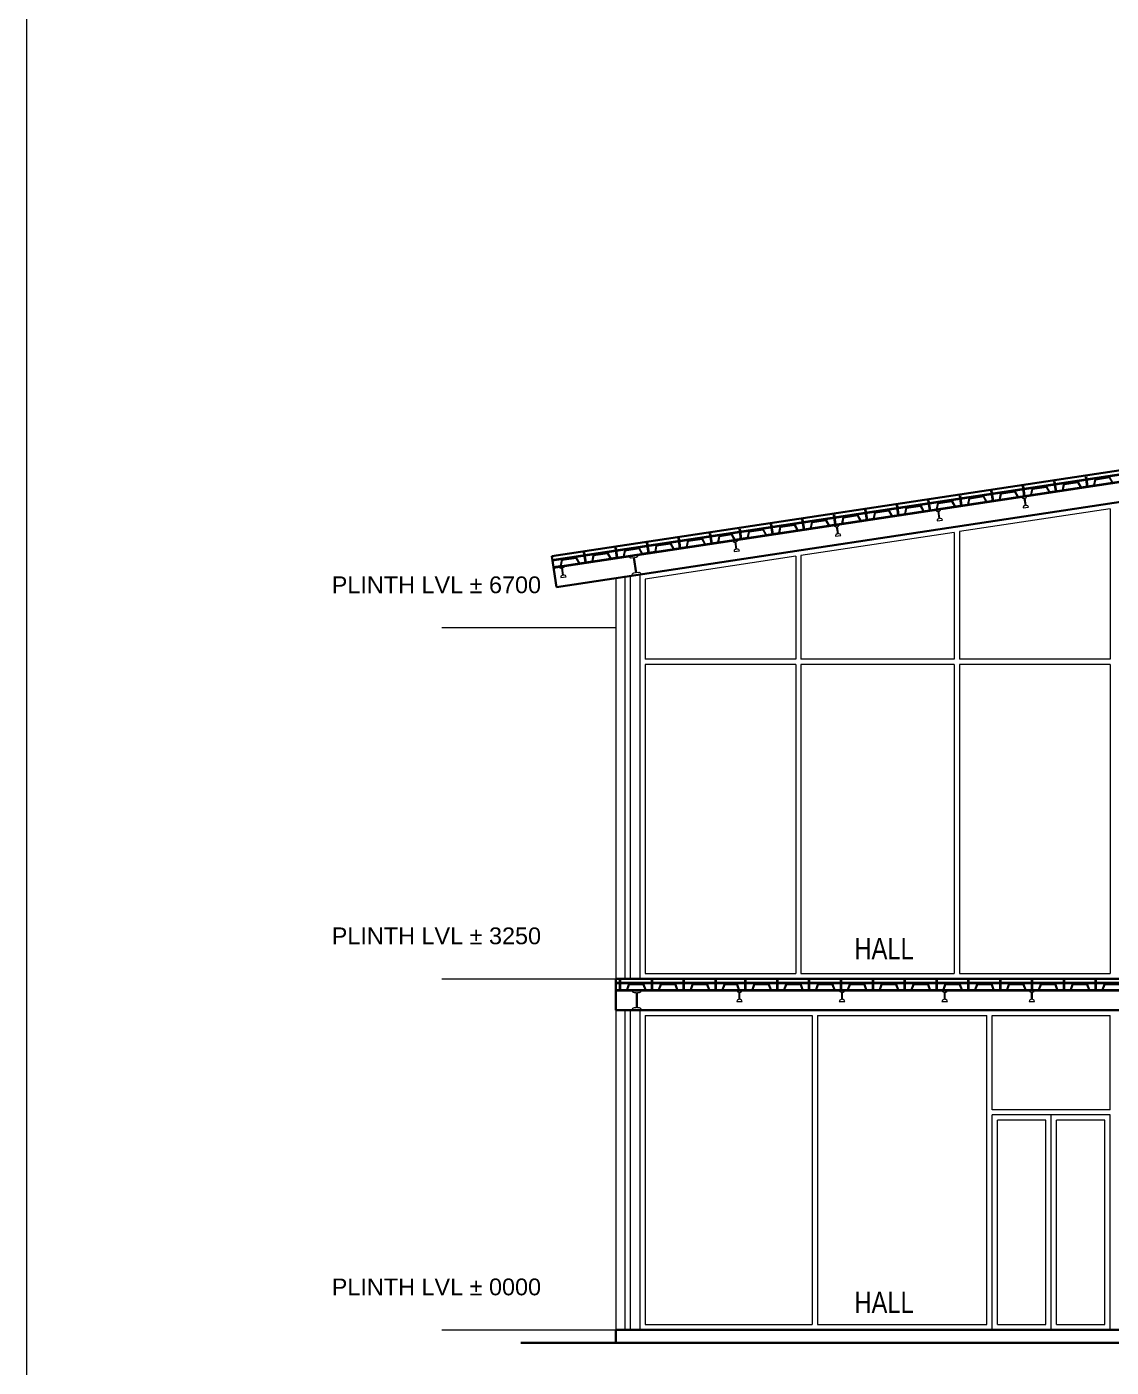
# Model space of a CAD drawing. Header units: millimetres. Extents: x 19543921 to 20171754, y -3528062 to -3222959.
# Drawn here: x 19765989 to 19776344, y -3390622 to -3377831 of the extents above; entities that cross this region are included whole.
import ezdxf

# ---------------------------------------------------------------- set-up
doc = ezdxf.new("R2010")
doc.units = ezdxf.units.MM
doc.header["$MEASUREMENT"] = 0
for name, color, linetype, lineweight in [('Dimension', 4, 'Continuous', 9), ('hatch LOW', 8, 'Continuous', 5), ('plate', 8, 'Continuous', 30), ('S-Trench', 47, 'Continuous', 40), ('SLAB SECTION', 253, 'Continuous', 40), ('steel post', 6, 'Continuous', 20), ('text', 142, 'Continuous', 9), ('wall', 1, 'Continuous', 35), ('Windows', 4, 'Continuous', 13)]:
    doc.layers.add(name, color=color, linetype=linetype, lineweight=lineweight)
doc.layers.add('SectionCutEdges', color=7, linetype='Continuous')
doc.styles.add('ARAIL', font='arial.ttf')
doc.styles.add('DIM', font='arial.ttf', dxfattribs={"width": 0.8, "height": 45})

msp = doc.modelspace()

# ---------------------------------------------------------------- linework, layer by layer
at = {"layer": 'Dimension', "linetype": 'Continuous', "ltscale": 1000}
msp.add_lwpolyline([(19765989.2, -3354636.2), (19839745.5, -3354636.2), (19839745.5, -3401026), (19765989.2, -3401026)], close=True, dxfattribs=at)
at = {"layer": 'hatch LOW', "linetype": 'Continuous', "ltscale": 1000}
for p, q in [((19776333.1, -3382430.5), (19774894.8, -3382647.6)), ((19776333.1, -3382430.5), (19776333.1, -3383864.7)), ((19774844.8, -3382655.1), (19773381.5, -3382876)), ((19774844.8, -3382655.1), (19774844.8, -3383864.7)), ((19774894.8, -3382647.6), (19774894.8, -3383864.7)), ((19773331.5, -3382883.5), (19771893.2, -3383100.6)), ((19773331.5, -3382883.5), (19773331.5, -3383864.7)), ((19773381.5, -3382876), (19773381.5, -3383864.7)), ((19771893.2, -3383100.6), (19771893.2, -3383864.7)), ((19773331.5, -3383864.7), (19771893.2, -3383864.7)), ((19774844.8, -3383864.7), (19773381.5, -3383864.7)), ((19776333.1, -3383864.7), (19774894.8, -3383864.7)), ((19771893.2, -3383914.7), (19771893.2, -3386864.7)), ((19773331.5, -3383914.7), (19771893.2, -3383914.7)), ((19773331.5, -3383914.7), (19773331.5, -3386864.7)), ((19773381.5, -3383914.7), (19773381.5, -3386864.7)), ((19774844.8, -3383914.7), (19773381.5, -3383914.7)), ((19774844.8, -3383914.7), (19774844.8, -3386864.7)), ((19774894.8, -3383914.7), (19774894.8, -3386864.7)), ((19776333.1, -3383914.7), (19774894.8, -3383914.7)), ((19776333.1, -3383914.7), (19776333.1, -3386864.7)), ((19771893.2, -3386864.7), (19773331.5, -3386864.7)), ((19773381.5, -3386864.7), (19774844.8, -3386864.7)), ((19774894.8, -3386864.7), (19776333.1, -3386864.7)), ((19771893.2, -3387264.7), (19771893.2, -3390214.7)), ((19771893.2, -3387264.7), (19773488.1, -3387264.7)), ((19773488.1, -3387264.7), (19773488.1, -3390214.7)), ((19773538.1, -3387264.7), (19773538.1, -3390214.7)), ((19773538.1, -3387264.7), (19775157.9, -3387264.7)), ((19775157.9, -3390214.7), (19775157.9, -3387264.7)), ((19775207.9, -3388164.7), (19775207.9, -3387264.7)), ((19775207.9, -3387264.7), (19776333.1, -3387264.7)), ((19776333.1, -3388164.7), (19776333.1, -3387264.7)), ((19776333.1, -3388164.7), (19775207.9, -3388164.7)), ((19775207.9, -3390264.7), (19775207.9, -3388214.7)), ((19776333.1, -3388214.7), (19775207.9, -3388214.7)), ((19775770.5, -3390264.7), (19775770.5, -3388214.7)), ((19776333.1, -3390264.7), (19776333.1, -3388214.7)), ((19775257.9, -3390214.7), (19775257.9, -3388264.7)), ((19775720.5, -3388264.7), (19775257.9, -3388264.7)), ((19775720.5, -3390214.7), (19775720.5, -3388264.7)), ((19776283.1, -3388264.7), (19775820.5, -3388264.7)), ((19775820.5, -3390214.7), (19775820.5, -3388264.7)), ((19776283.1, -3390214.7), (19776283.1, -3388264.7)), ((19771893.2, -3390214.7), (19773488.1, -3390214.7)), ((19773538.1, -3390214.7), (19775157.9, -3390214.7)), ((19775257.9, -3390214.7), (19775720.5, -3390214.7)), ((19775820.5, -3390214.7), (19776283.1, -3390214.7))]:
    msp.add_line(p, q, dxfattribs=at)
at = {"layer": 'plate', "lineweight": 25, "ltscale": 0.125}
for p, q in [((19775881.1, -3382255.7), (19775893.3, -3382198)), ((19775893.3, -3382198), (19776025.6, -3382178)), ((19776054.2, -3382229.6), (19776025.6, -3382178)), ((19776054.2, -3382229.6), (19776181.8, -3382210.4)), ((19776181.8, -3382210.4), (19776193.9, -3382152.6)), ((19776193.9, -3382152.6), (19776326.2, -3382132.7)), ((19776354.9, -3382184.2), (19776326.2, -3382132.7)), ((19774979.2, -3382391.8), (19774991.4, -3382334.1)), ((19774991.4, -3382334.1), (19775123.7, -3382314.1)), ((19775152.3, -3382365.7), (19775123.7, -3382314.1)), ((19775279.9, -3382346.5), (19775292, -3382288.7)), ((19775292, -3382288.7), (19775424.3, -3382268.8)), ((19775453, -3382320.3), (19775424.3, -3382268.8)), ((19775453, -3382320.3), (19775580.5, -3382301.1)), ((19775580.5, -3382301.1), (19775592.7, -3382243.4)), ((19775592.7, -3382243.4), (19775725, -3382223.4)), ((19775753.6, -3382275), (19775725, -3382223.4)), ((19775753.6, -3382275), (19775881.1, -3382255.7)), ((19774089.5, -3382470.2), (19774221.8, -3382450.2)), ((19774250.4, -3382501.8), (19774221.8, -3382450.2)), ((19774378, -3382482.6), (19774390.1, -3382424.8)), ((19774390.1, -3382424.8), (19774522.4, -3382404.9)), ((19774551.1, -3382456.5), (19774522.4, -3382404.9)), ((19774551.1, -3382456.5), (19774678.6, -3382437.2)), ((19774678.6, -3382437.2), (19774690.7, -3382379.5)), ((19774690.7, -3382379.5), (19774823, -3382359.5)), ((19774851.7, -3382411.1), (19774823, -3382359.5)), ((19774851.7, -3382411.1), (19774979.2, -3382391.8)), ((19775152.3, -3382365.7), (19775279.9, -3382346.5)), ((19773187.6, -3382606.3), (19773319.9, -3382586.3)), ((19773348.5, -3382637.9), (19773319.9, -3382586.3)), ((19773476.1, -3382618.7), (19773488.2, -3382560.9)), ((19773488.2, -3382560.9), (19773620.5, -3382541)), ((19773649.2, -3382592.6), (19773620.5, -3382541)), ((19773649.2, -3382592.6), (19773776.7, -3382573.3)), ((19773776.7, -3382573.3), (19773788.8, -3382515.6)), ((19773788.8, -3382515.6), (19773921.1, -3382495.6)), ((19773949.8, -3382547.2), (19773921.1, -3382495.6)), ((19773949.8, -3382547.2), (19774077.3, -3382527.9)), ((19774077.3, -3382527.9), (19774089.5, -3382470.2)), ((19774250.4, -3382501.8), (19774378, -3382482.6)), ((19772304.4, -3382739.6), (19772436.7, -3382719.6)), ((19772465.3, -3382771.2), (19772436.7, -3382719.6)), ((19772592.9, -3382752), (19772605, -3382694.2)), ((19772605, -3382694.2), (19772718.6, -3382677.1)), ((19772747.2, -3382728.7), (19772718.6, -3382677.1)), ((19772747.2, -3382728.7), (19772874.8, -3382709.4)), ((19772874.8, -3382709.4), (19772886.9, -3382651.7)), ((19772886.9, -3382651.7), (19773019.2, -3382631.7)), ((19773047.9, -3382683.3), (19773019.2, -3382631.7)), ((19773047.9, -3382683.3), (19773175.4, -3382664.1)), ((19773175.4, -3382664.1), (19773187.6, -3382606.3)), ((19773348.5, -3382637.9), (19773476.1, -3382618.7)), ((19771690.9, -3382888.1), (19771703.1, -3382830.3)), ((19771700.2, -3382830.8), (19771835.4, -3382810.4)), ((19771864, -3382862), (19771835.4, -3382810.4)), ((19771864, -3382862), (19771991.6, -3382842.7)), ((19771991.6, -3382842.7), (19772003.7, -3382785)), ((19772003.7, -3382785), (19772136, -3382765)), ((19772164.7, -3382816.6), (19772136, -3382765)), ((19772164.7, -3382816.6), (19772292.2, -3382797.3)), ((19772292.2, -3382797.3), (19772304.4, -3382739.6)), ((19772465.3, -3382771.2), (19772592.9, -3382752)), ((19771017.7, -3382989.7), (19771690.9, -3382888.1)), ((19771089.8, -3382978.8), (19771102, -3382921)), ((19771099.1, -3382921.5), (19771234.3, -3382901.1)), ((19771262.9, -3382952.7), (19771234.3, -3382901.1)), ((19771390.4, -3382933.4), (19771402.6, -3382875.7)), ((19771399.7, -3382876.1), (19771534.9, -3382855.7)), ((19771563.5, -3382907.3), (19771534.9, -3382855.7)), ((19771613.2, -3387024.4), (19771720.5, -3387024.4)), ((19771720.5, -3387024.4), (19771741.2, -3386969.1)), ((19771738.2, -3386969.1), (19771875, -3386969.1)), ((19771895.6, -3387024.4), (19771875, -3386969.1)), ((19771895.6, -3387024.4), (19772024.6, -3387024.4)), ((19772024.6, -3387024.4), (19772045.2, -3386969.1)), ((19772045.2, -3386969.1), (19772179, -3386969.1)), ((19772199.6, -3387024.4), (19772179, -3386969.1)), ((19772199.6, -3387024.4), (19772328.6, -3387024.4)), ((19772328.6, -3387024.4), (19772349.3, -3386969.1)), ((19772349.3, -3386969.1), (19772483.1, -3386969.1)), ((19772503.7, -3387024.4), (19772483.1, -3386969.1)), ((19772503.7, -3387024.4), (19772632.7, -3387024.4)), ((19772632.7, -3387024.4), (19772653.3, -3386969.1)), ((19772653.3, -3386969.1), (19772768.2, -3386969.1)), ((19772788.8, -3387024.4), (19772768.2, -3386969.1)), ((19772788.8, -3387024.4), (19772917.8, -3387024.4)), ((19772917.8, -3387024.4), (19772938.4, -3386969.1)), ((19772938.4, -3386969.1), (19773072.2, -3386969.1)), ((19773092.8, -3387024.4), (19773072.2, -3386969.1)), ((19773092.8, -3387024.4), (19773221.8, -3387024.4)), ((19773221.8, -3387024.4), (19773242.5, -3386969.1)), ((19773242.5, -3386969.1), (19773376.2, -3386969.1)), ((19773396.9, -3387024.4), (19773376.2, -3386969.1)), ((19773396.9, -3387024.4), (19773525.9, -3387024.4)), ((19773525.9, -3387024.4), (19773546.5, -3386969.1)), ((19773546.5, -3386969.1), (19773680.3, -3386969.1)), ((19773700.9, -3387024.4), (19773680.3, -3386969.1)), ((19773700.9, -3387024.4), (19773829.9, -3387024.4)), ((19773829.9, -3387024.4), (19773850.5, -3386969.1)), ((19773850.5, -3386969.1), (19773984.3, -3386969.1)), ((19774005, -3387024.4), (19773984.3, -3386969.1)), ((19774005, -3387024.4), (19774133.9, -3387024.4)), ((19774133.9, -3387024.4), (19774154.6, -3386969.1)), ((19774154.6, -3386969.1), (19774288.4, -3386969.1)), ((19774309, -3387024.4), (19774288.4, -3386969.1)), ((19774309, -3387024.4), (19774438, -3387024.4)), ((19774438, -3387024.4), (19774458.6, -3386969.1)), ((19774458.6, -3386969.1), (19774592.4, -3386969.1)), ((19774613, -3387024.4), (19774592.4, -3386969.1)), ((19774613, -3387024.4), (19774742, -3387024.4)), ((19774742, -3387024.4), (19774762.7, -3386969.1)), ((19774762.7, -3386969.1), (19774896.5, -3386969.1)), ((19774917.1, -3387024.4), (19774896.5, -3386969.1)), ((19774917.1, -3387024.4), (19775046.1, -3387024.4)), ((19775046.1, -3387024.4), (19775066.7, -3386969.1)), ((19775066.7, -3386969.1), (19775200.5, -3386969.1)), ((19775221.1, -3387024.4), (19775200.5, -3386969.1)), ((19775221.1, -3387024.4), (19775350.1, -3387024.4)), ((19775350.1, -3387024.4), (19775370.7, -3386969.1)), ((19775370.7, -3386969.1), (19775504.5, -3386969.1)), ((19775525.2, -3387024.4), (19775504.5, -3386969.1)), ((19775525.2, -3387024.4), (19775654.1, -3387024.4)), ((19775654.1, -3387024.4), (19775674.8, -3386969.1)), ((19775674.8, -3386969.1), (19775808.6, -3386969.1)), ((19775829.2, -3387024.4), (19775808.6, -3386969.1)), ((19775829.2, -3387024.4), (19775958.2, -3387024.4)), ((19775958.2, -3387024.4), (19775978.8, -3386969.1)), ((19775978.8, -3386969.1), (19776112.6, -3386969.1)), ((19776133.2, -3387024.4), (19776112.6, -3386969.1)), ((19776133.2, -3387024.4), (19776262.2, -3387024.4)), ((19776262.2, -3387024.4), (19776282.9, -3386969.1)), ((19776282.9, -3386969.1), (19776416.7, -3386969.1))]:
    msp.add_line(p, q, dxfattribs=at)
at = {"layer": 'S-Trench', "color": 3}
for p, q in [((19771007.1, -3382919.5), (19777104.1, -3381999.4)), ((19771017.7, -3382989.7), (19777114.7, -3382069.6)), ((19771613.2, -3386953.4), (19780983.2, -3386953.4)), ((19771613.2, -3387024.4), (19780983.2, -3387024.4))]:
    msp.add_line(p, q, dxfattribs=at)
at = {"layer": 'S-Trench'}
for p, q in [((19775817.4, -3382265.4), (19775802.9, -3382169.6)), ((19776118, -3382220), (19776103.6, -3382124.3)), ((19774915.5, -3382401.5), (19774901, -3382305.7)), ((19775216.1, -3382356.1), (19775201.7, -3382260.4)), ((19775516.7, -3382310.7), (19775502.3, -3382215)), ((19774013.6, -3382537.6), (19773999.1, -3382441.8)), ((19774314.2, -3382492.2), (19774299.7, -3382396.5)), ((19774614.8, -3382446.8), (19774600.4, -3382351.1)), ((19773111.6, -3382673.7), (19773097.2, -3382578)), ((19773412.3, -3382628.3), (19773397.8, -3382532.6)), ((19773712.9, -3382582.9), (19773698.5, -3382487.2)), ((19772228.4, -3382807), (19772214, -3382711.2)), ((19772529.1, -3382761.6), (19772514.6, -3382665.9)), ((19772811, -3382719), (19772796.6, -3382623.3)), ((19771326.5, -3382943.1), (19771312.1, -3382847.3)), ((19771627.2, -3382897.7), (19771612.7, -3382802)), ((19771927.8, -3382852.3), (19771913.4, -3382756.6)), ((19771656.1, -3387024.4), (19771656.1, -3386927.6)), ((19771960.1, -3387024.4), (19771960.1, -3386927.6)), ((19772264.1, -3387024.4), (19772264.1, -3386927.6)), ((19772568.2, -3387024.4), (19772568.2, -3386927.6)), ((19772853.3, -3387024.4), (19772853.3, -3386927.6)), ((19773157.3, -3387024.4), (19773157.3, -3386927.6)), ((19773461.4, -3387024.4), (19773461.4, -3386927.6)), ((19773765.4, -3387024.4), (19773765.4, -3386927.6)), ((19774069.5, -3387024.4), (19774069.5, -3386927.6)), ((19774373.5, -3387024.4), (19774373.5, -3386927.6)), ((19774677.5, -3387024.4), (19774677.5, -3386927.6)), ((19774981.6, -3387024.4), (19774981.6, -3386927.6)), ((19775285.6, -3387024.4), (19775285.6, -3386927.6)), ((19775589.7, -3387024.4), (19775589.7, -3386927.6)), ((19775893.7, -3387024.4), (19775893.7, -3386927.6)), ((19776197.7, -3387024.4), (19776197.7, -3386927.6))]:
    msp.add_line(p, q, dxfattribs=at)
at = {"layer": 'SectionCutEdges'}
msp.add_line((19771020, -3383009.1), (19771001.3, -3382885.5), dxfattribs=at)
at = {"layer": 'SLAB SECTION', "lineweight": 25, "ltscale": 0.125}
for p, q in [((19775877.4, -3382251.8), (19775889.6, -3382194.1)), ((19775889.6, -3382194.1), (19776028, -3382173.2)), ((19776056.6, -3382224.8), (19776028, -3382173.2)), ((19776056.6, -3382224.8), (19776178.1, -3382206.4)), ((19776178.1, -3382206.4), (19776190.2, -3382148.7)), ((19776190.2, -3382148.7), (19776328.6, -3382127.8)), ((19776357.3, -3382179.4), (19776328.6, -3382127.8)), ((19774975.5, -3382387.9), (19774987.7, -3382330.2)), ((19774987.7, -3382330.2), (19775126.1, -3382309.3)), ((19775154.7, -3382360.9), (19775126.1, -3382309.3)), ((19775276.2, -3382342.6), (19775288.3, -3382284.8)), ((19775288.3, -3382284.8), (19775426.7, -3382263.9)), ((19775455.3, -3382315.5), (19775426.7, -3382263.9)), ((19775455.3, -3382315.5), (19775576.8, -3382297.2)), ((19775576.8, -3382297.2), (19775589, -3382239.4)), ((19775589, -3382239.4), (19775727.3, -3382218.6)), ((19775756, -3382270.1), (19775727.3, -3382218.6)), ((19775756, -3382270.1), (19775877.4, -3382251.8)), ((19774073.6, -3382524), (19774085.8, -3382466.3)), ((19774085.8, -3382466.3), (19774224.1, -3382445.4)), ((19774252.8, -3382497), (19774224.1, -3382445.4)), ((19774374.3, -3382478.7), (19774386.4, -3382420.9)), ((19774386.4, -3382420.9), (19774524.8, -3382400)), ((19774553.4, -3382451.6), (19774524.8, -3382400)), ((19774553.4, -3382451.6), (19774674.9, -3382433.3)), ((19774674.9, -3382433.3), (19774687, -3382375.5)), ((19774687, -3382375.5), (19774825.4, -3382354.7)), ((19774854.1, -3382406.3), (19774825.4, -3382354.7)), ((19774854.1, -3382406.3), (19774975.5, -3382387.9)), ((19775154.7, -3382360.9), (19775276.2, -3382342.6)), ((19773183.9, -3382602.4), (19773322.2, -3382581.5)), ((19773350.9, -3382633.1), (19773322.2, -3382581.5)), ((19773472.4, -3382614.8), (19773484.5, -3382557)), ((19773484.5, -3382557), (19773622.9, -3382536.1)), ((19773651.5, -3382587.7), (19773622.9, -3382536.1)), ((19773651.5, -3382587.7), (19773773, -3382569.4)), ((19773773, -3382569.4), (19773785.1, -3382511.7)), ((19773785.1, -3382511.7), (19773923.5, -3382490.8)), ((19773952.2, -3382542.4), (19773923.5, -3382490.8)), ((19773952.2, -3382542.4), (19774073.6, -3382524)), ((19774252.8, -3382497), (19774374.3, -3382478.7)), ((19772300.7, -3382735.7), (19772439, -3382714.8)), ((19772467.7, -3382766.4), (19772439, -3382714.8)), ((19772589.2, -3382748.1), (19772601.3, -3382690.3)), ((19772601.3, -3382690.3), (19772721, -3382672.3)), ((19772749.6, -3382723.8), (19772721, -3382672.3)), ((19772749.6, -3382723.8), (19772871.1, -3382705.5)), ((19772871.1, -3382705.5), (19772883.2, -3382647.8)), ((19772883.2, -3382647.8), (19773021.6, -3382626.9)), ((19773050.3, -3382678.5), (19773021.6, -3382626.9)), ((19773050.3, -3382678.5), (19773171.7, -3382660.1)), ((19773171.7, -3382660.1), (19773183.9, -3382602.4)), ((19773350.9, -3382633.1), (19773472.4, -3382614.8)), ((19771399, -3382871.7), (19771537.3, -3382850.9)), ((19771565.9, -3382902.5), (19771537.3, -3382850.9)), ((19771687.2, -3382884.2), (19771699.4, -3382826.4)), ((19771699.5, -3382826.4), (19771837.8, -3382805.5)), ((19771866.4, -3382857.1), (19771837.8, -3382805.5)), ((19771866.4, -3382857.1), (19771987.9, -3382838.8)), ((19771987.9, -3382838.8), (19772000, -3382781)), ((19772000, -3382781), (19772138.4, -3382760.2)), ((19772167.1, -3382811.8), (19772138.4, -3382760.2)), ((19772167.1, -3382811.8), (19772288.5, -3382793.4)), ((19772288.5, -3382793.4), (19772300.7, -3382735.7)), ((19772467.7, -3382766.4), (19772589.2, -3382748.1)), ((19771017, -3382985.3), (19771086.1, -3382974.9)), ((19771086.1, -3382974.9), (19771098.3, -3382917.1)), ((19771098.4, -3382917.1), (19771236.6, -3382896.3)), ((19771265.3, -3382947.8), (19771236.6, -3382896.3)), ((19771265.3, -3382947.8), (19771386.7, -3382929.5)), ((19771386.7, -3382929.5), (19771398.9, -3382871.8)), ((19771565.9, -3382902.5), (19771687.2, -3382884.2)), ((19771613.2, -3387020), (19771717.5, -3387020)), ((19771717.5, -3387020), (19771738.1, -3386964.7)), ((19771738.2, -3386964.7), (19771878, -3386964.7)), ((19771898.7, -3387020), (19771878, -3386964.7)), ((19771898.7, -3387020), (19772021.5, -3387020)), ((19772021.5, -3387020), (19772042.1, -3386964.7)), ((19772042.1, -3386964.7), (19772182.1, -3386964.7)), ((19772202.7, -3387020), (19772182.1, -3386964.7)), ((19772202.7, -3387020), (19772325.6, -3387020)), ((19772325.6, -3387020), (19772346.2, -3386964.7)), ((19772346.2, -3386964.7), (19772486.1, -3386964.7)), ((19772506.8, -3387020), (19772486.1, -3386964.7)), ((19772506.8, -3387020), (19772629.6, -3387020)), ((19772629.6, -3387020), (19772650.2, -3386964.7)), ((19772650.2, -3386964.7), (19772771.2, -3386964.7)), ((19772791.9, -3387020), (19772771.2, -3386964.7)), ((19772791.9, -3387020), (19772914.7, -3387020)), ((19772914.7, -3387020), (19772935.3, -3386964.7)), ((19772935.3, -3386964.7), (19773075.3, -3386964.7)), ((19773095.9, -3387020), (19773075.3, -3386964.7)), ((19773095.9, -3387020), (19773218.8, -3387020)), ((19773218.8, -3387020), (19773239.4, -3386964.7)), ((19773239.4, -3386964.7), (19773379.3, -3386964.7)), ((19773400, -3387020), (19773379.3, -3386964.7)), ((19773400, -3387020), (19773522.8, -3387020)), ((19773522.8, -3387020), (19773543.4, -3386964.7)), ((19773543.4, -3386964.7), (19773683.4, -3386964.7)), ((19773704, -3387020), (19773683.4, -3386964.7)), ((19773704, -3387020), (19773826.8, -3387020)), ((19773826.8, -3387020), (19773847.5, -3386964.7)), ((19773847.5, -3386964.7), (19773987.4, -3386964.7)), ((19774008, -3387020), (19773987.4, -3386964.7)), ((19774008, -3387020), (19774130.9, -3387020)), ((19774130.9, -3387020), (19774151.5, -3386964.7)), ((19774151.5, -3386964.7), (19774291.4, -3386964.7)), ((19774312.1, -3387020), (19774291.4, -3386964.7)), ((19774312.1, -3387020), (19774434.9, -3387020)), ((19774434.9, -3387020), (19774455.5, -3386964.7)), ((19774455.5, -3386964.7), (19774595.5, -3386964.7)), ((19774616.1, -3387020), (19774595.5, -3386964.7)), ((19774616.1, -3387020), (19774739, -3387020)), ((19774739, -3387020), (19774759.6, -3386964.7)), ((19774759.6, -3386964.7), (19774899.5, -3386964.7)), ((19774920.2, -3387020), (19774899.5, -3386964.7)), ((19774920.2, -3387020), (19775043, -3387020)), ((19775043, -3387020), (19775063.6, -3386964.7)), ((19775063.6, -3386964.7), (19775203.6, -3386964.7)), ((19775224.2, -3387020), (19775203.6, -3386964.7)), ((19775224.2, -3387020), (19775347, -3387020)), ((19775347, -3387020), (19775367.7, -3386964.7)), ((19775367.7, -3386964.7), (19775507.6, -3386964.7)), ((19775528.2, -3387020), (19775507.6, -3386964.7)), ((19775528.2, -3387020), (19775651.1, -3387020)), ((19775651.1, -3387020), (19775671.7, -3386964.7)), ((19775671.7, -3386964.7), (19775811.6, -3386964.7)), ((19775832.3, -3387020), (19775811.6, -3386964.7)), ((19775832.3, -3387020), (19775955.1, -3387020)), ((19775955.1, -3387020), (19775975.7, -3386964.7)), ((19775975.7, -3386964.7), (19776115.7, -3386964.7)), ((19776136.3, -3387020), (19776115.7, -3386964.7)), ((19776136.3, -3387020), (19776259.2, -3387020)), ((19776259.2, -3387020), (19776279.8, -3386964.7)), ((19776279.8, -3386964.7), (19776419.7, -3386964.7))]:
    msp.add_line(p, q, dxfattribs=at)
at = {"layer": 'steel post', "ltscale": 0.125}
for p, q in [((19774715.9, -3382320.6), (19774659.4, -3382329.2)), ((19771826.5, -3382867.6), (19771738.9, -3382880.8)), ((19771760.8, -3382899.1), (19771779.9, -3382896.2)), ((19771779.9, -3382896.2), (19771801.9, -3383042.3)), ((19771791.9, -3382894.4), (19771811, -3382891.5)), ((19771813.9, -3383040.4), (19771791.9, -3382894.4)), ((19771767.3, -3383069), (19771854.9, -3383055.8)), ((19771801.9, -3383042.3), (19771782.8, -3383045.1)), ((19771833.1, -3383037.6), (19771813.9, -3383040.4)), ((19771857.7, -3387024.4), (19771769, -3387024.4)), ((19771787.9, -3387045.7), (19771807.3, -3387045.7)), ((19771807.3, -3387045.7), (19771807.3, -3387193.4)), ((19771819.4, -3387193.4), (19771819.4, -3387045.7)), ((19771819.4, -3387045.7), (19771838.8, -3387045.7)), ((19771807.3, -3387193.4), (19771787.9, -3387193.4)), ((19771838.8, -3387193.4), (19771819.4, -3387193.4)), ((19771769, -3387214.7), (19771857.7, -3387214.7))]:
    msp.add_line(p, q, dxfattribs=at)
for points in [[(19775538.8, -3382307.4), (19775487.5, -3382315.1, 0.3869206), (19775506.3, -3382330.8), (19775510.7, -3382330.1), (19775521.2, -3382400.1), (19775516.8, -3382400.7, 0.3869206), (19775503.5, -3382421.3), (19775554.8, -3382413.5, 0.3869206), (19775536, -3382397.9), (19775531.6, -3382398.5), (19775521, -3382328.6), (19775525.4, -3382327.9, 0.3869206)], [(19774716.2, -3382431.5), (19774664.9, -3382439.3, 0.3869206), (19774683.7, -3382454.9), (19774688.1, -3382454.3), (19774698.7, -3382524.2), (19774694.3, -3382524.9, 0.3869206), (19774681, -3382545.4), (19774732.2, -3382537.7, 0.3869206), (19774713.4, -3382522), (19774709, -3382522.6), (19774698.5, -3382452.7), (19774702.9, -3382452.1, 0.3869206)], [(19773746.9, -3382577.8), (19773695.6, -3382585.5, 0.3869206), (19773714.5, -3382601.2), (19773718.9, -3382600.6), (19773729.4, -3382670.5), (19773725, -3382671.2, 0.3869206), (19773711.7, -3382691.7), (19773763, -3382683.9, 0.3869206), (19773744.2, -3382668.3), (19773739.8, -3382668.9), (19773729.2, -3382599), (19773733.6, -3382598.3, 0.3869206)], [(19772777.7, -3382724.1), (19772726.4, -3382731.8, 0.3869206), (19772745.2, -3382747.5), (19772749.6, -3382746.8), (19772760.1, -3382816.8), (19772755.7, -3382817.4, 0.3869206), (19772742.4, -3382837.9), (19772793.7, -3382830.2, 0.3869206), (19772774.9, -3382814.5), (19772770.5, -3382815.2), (19772759.9, -3382745.3), (19772764.3, -3382744.6, 0.3869206)], [(19771122.5, -3382973.7), (19771071.2, -3382981.5, 0.3869206), (19771090, -3382997.1), (19771094.4, -3382996.5), (19771105, -3383066.4), (19771100.5, -3383067.1, 0.3869206), (19771087.2, -3383087.6), (19771138.5, -3383079.9, 0.3869206), (19771119.7, -3383064.2), (19771115.3, -3383064.8), (19771104.7, -3382994.9), (19771109.1, -3382994.2, 0.3869206)], [(19772819.6, -3387024.4), (19772767.7, -3387024.4, 0.3869206), (19772783.9, -3387042.7), (19772788.4, -3387042.7), (19772788.4, -3387113.4), (19772783.9, -3387113.4, 0.3869206), (19772767.7, -3387131.7), (19772819.6, -3387131.7, 0.3869206), (19772803.3, -3387113.4), (19772798.8, -3387113.4), (19772798.8, -3387042.7), (19772803.3, -3387042.7, 0.3869206)], [(19773799.8, -3387024.4), (19773747.9, -3387024.4, 0.3869206), (19773764.2, -3387042.7), (19773768.7, -3387042.7), (19773768.7, -3387113.4), (19773764.2, -3387113.4, 0.3869206), (19773747.9, -3387131.7), (19773799.8, -3387131.7, 0.3869206), (19773783.6, -3387113.4), (19773779.1, -3387113.4), (19773779.1, -3387042.7), (19773783.6, -3387042.7, 0.3869206)], [(19774780.1, -3387024.4), (19774728.2, -3387024.4, 0.3869206), (19774744.5, -3387042.7), (19774748.9, -3387042.7), (19774748.9, -3387113.4), (19774744.5, -3387113.4, 0.3869206), (19774728.2, -3387131.7), (19774780.1, -3387131.7, 0.3869206), (19774763.8, -3387113.4), (19774759.4, -3387113.4), (19774759.4, -3387042.7), (19774763.8, -3387042.7, 0.3869206)], [(19775611.9, -3387024.4), (19775560.1, -3387024.4, 0.3869206), (19775576.3, -3387042.7), (19775580.8, -3387042.7), (19775580.8, -3387113.4), (19775576.3, -3387113.4, 0.3869206), (19775560.1, -3387131.7), (19775611.9, -3387131.7, 0.3869206), (19775595.7, -3387113.4), (19775591.2, -3387113.4), (19775591.2, -3387042.7), (19775595.7, -3387042.7, 0.3869206)]]:
    msp.add_lwpolyline(points, format="xyb", close=True, dxfattribs=at)
for centre, start, end in [((19771759.8, -3382877.9), 187.89038, 272.50031), ((19771805.7, -3382871), 284.66322, 9.27315), ((19771788.2, -3383065.6), 104.66322, 189.27315), ((19771834, -3383058.7), 7.89038, 92.50031), ((19771790.2, -3387024.7), 179.30862, 263.91855), ((19771836.5, -3387024.7), 276.08145, 0.69138), ((19771790.2, -3387214.4), 96.08145, 180.69138), ((19771836.5, -3387214.4), 359.30862, 83.91855)]:
    msp.add_arc(centre, 21.1, start, end, dxfattribs=at)
at = {"layer": 'text'}
for p, q in [((19769952.6, -3383564.7), (19771613.2, -3383564.7)), ((19769952.6, -3386914.7), (19771613.2, -3386914.7)), ((19769952.6, -3390264.7), (19771613.2, -3390264.7))]:
    msp.add_line(p, q, dxfattribs=at)
for points in [[(19770782.9, -3383564.7, 0, 100, 0), (19770782.9, -3383452.7, 0, 0, 0), (19770782.9, -3383290.1, 0, 0, 0), (19769335.8, -3383290.1, 0, 0, 0)], [(19770782.9, -3386914.7, 0, 100, 0), (19770782.9, -3386802.7, 0, 0, 0), (19770782.9, -3386640.1, 0, 0, 0), (19769335.8, -3386640.1, 0, 0, 0)], [(19770782.9, -3390264.7, 0, 100, 0), (19770782.9, -3390152.7, 0, 0, 0), (19770782.9, -3389990.1, 0, 0, 0), (19769335.8, -3389990.1, 0, 0, 0)]]:
    msp.add_lwpolyline(points, format="xyseb", dxfattribs=at)
at = {"layer": 'wall', "linetype": 'Continuous', "ltscale": 1000}
for p, q in [((19771001.3, -3382881.2), (19777098.3, -3381961.1)), ((19777143.1, -3382257.7), (19771046.1, -3383177.8)), ((19771001.3, -3382881.2), (19771046.1, -3383177.8)), ((19771613.2, -3386914.7), (19780983.2, -3386914.7)), ((19771613.2, -3386914.7), (19771613.2, -3387214.7)), ((19780983.3, -3387214.7), (19771613.2, -3387214.7)), ((19771613.2, -3390264.7), (19780983.2, -3390264.7)), ((19771613.2, -3390264.7), (19771613.2, -3390389.7)), ((19770708.2, -3390389.7), (19783370.8, -3390389.7))]:
    msp.add_line(p, q, dxfattribs=at)
at = {"layer": 'Windows', "linetype": 'Continuous', "ltscale": 1000}
for p, q in [((19771613.2, -3383092.2), (19771613.2, -3386914.7)), ((19771843.2, -3383057.5), (19771843.2, -3386914.7)), ((19771613.2, -3387214.7), (19771613.2, -3390264.7)), ((19771843.2, -3387214.7), (19771843.2, -3390264.7))]:
    msp.add_line(p, q, dxfattribs=at)
at = {"layer": 'Windows', "ltscale": 1000}
for p, q in [((19771703.2, -3386914.7), (19771703.2, -3383071.1)), ((19771753.2, -3386914.7), (19771753.2, -3383071.1)), ((19771703.2, -3390264.7), (19771703.2, -3387214.7)), ((19771753.2, -3390264.7), (19771753.2, -3387214.7))]:
    msp.add_line(p, q, dxfattribs=at)

# ---------------------------------------------------------------- texts
at = {"layer": 'text', "linetype": 'Continuous', "ltscale": 1000, "char_height": 160.02, "width": 2210.687, "attachment_point": 1, "style": 'ARAIL'}
for s, insert in [('PLINTH LVL %%P 6700', (19768901, -3383075.6)), ('PLINTH LVL %%P 3250', (19768901, -3386425.6)), ('PLINTH LVL %%P 0000', (19768901, -3389775.6))]:
    msp.add_mtext(s, dxfattribs=dict(at, insert=insert))
at = {"layer": 'text', "ltscale": 7, "char_height": 203.2, "attachment_point": 1, "style": 'DIM'}
for insert in [(19772760.5, -3386525.4), (19772760.5, -3389902.5)]:
    msp.add_mtext_dynamic_manual_height_columns('\\pi1130.92348;HALL', width=2803.64, gutter_width=40, heights=[0], dxfattribs=dict(at, insert=insert))

doc.saveas('drawing.dxf')
